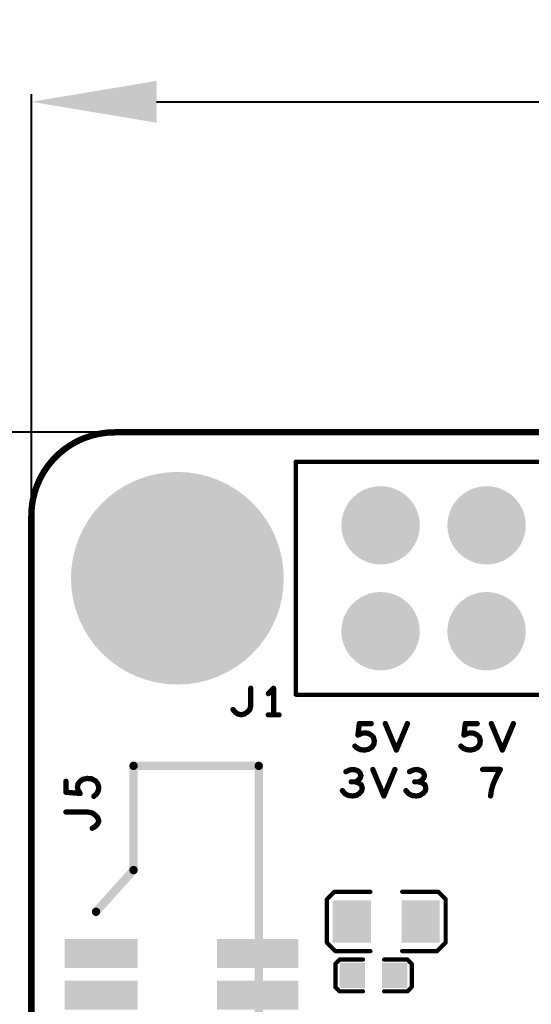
# Model space of a CAD drawing. Extents: x -12 to 107, y 8 to 106.
# Drawn here: x 0.72 to 12.98, y 70.78 to 94.4 of the extents above; entities that cross this region are included whole.
import ezdxf

# ---------------------------------------------------------------- set-up
doc = ezdxf.new("R2010")
doc.units = 0
doc.header["$MEASUREMENT"] = 0
doc.layers.get('0').update_dxf_attribs({"linetype": 'CONTINUOUS'})
doc.layers.get('Defpoints').update_dxf_attribs({"linetype": 'CONTINUOUS'})
doc.layers.add('SILK_TOP_ART', color=251, linetype='CONTINUOUS', true_color=0x636466)
doc.layers.add('SOLDER_TOP_ART', color=18, linetype='CONTINUOUS', true_color=0x000000)
doc.styles.get("Standard").update_dxf_attribs({"font": 'arial.ttf'})
doc.dimstyles.get("Standard").update_dxf_attribs({"dimtxt": 3, "dimasz": 3, "dimexe": 0.18, "dimexo": 0, "dimgap": 1, "dimtad": 0, "dimtih": 1, "dimtoh": 1, "dimzin": 0, "dimdsep": 46, "dimtxsty": 'Standard', "dimcen": 0.09, "dimadec": 0, "dimazin": 0, "dimtfac": 1, "dimtofl": 0, "dimtmove": 2, "dimatfit": 3, "dimfxl": 1, "dimtolj": 1, "dimtzin": 0, "dimarcsym": 0})

# ---------------------------------------------------------------- blocks, each defined once
blk = doc.blocks.new('ROUND_325')
at = {"const_width": 0.1}
blk.add_lwpolyline([(-0.05, 0, 1), (0.05, 0, 1)], format="xyb", close=True, dxfattribs=at)
blk = doc.blocks.new('ROUND_217')
at = {"const_width": 0.0508}
blk.add_lwpolyline([(-0.0254, 0, 1), (0.0254, 0, 1)], format="xyb", close=True, dxfattribs=at)
blk = doc.blocks.new('ROUND_162')
at = {"const_width": 0.0635}
blk.add_lwpolyline([(-0.03175, 0, 1), (0.03175, 0, 1)], format="xyb", close=True, dxfattribs=at)
blk = doc.blocks.new('ROUND_216')
at = {"const_width": 0.0762}
blk.add_lwpolyline([(-0.0381, 0, 1), (0.0381, 0, 1)], format="xyb", close=True, dxfattribs=at)
blk = doc.blocks.new('ROUND_340')
at = {"const_width": 2.55}
blk.add_lwpolyline([(-1.275, 0, 1), (1.275, 0, 1)], format="xyb", close=True, dxfattribs=at)
blk = doc.blocks.new('RECTANGLE_359')
blk.add_solid([(0.975, 0.35), (0.975, -0.35), (-0.975, 0.35), (-0.975, -0.35)])
blk = doc.blocks.new('RECTANGLE_357')
blk.add_solid([(0.875, 0.35), (0.875, -0.35), (-0.875, 0.35), (-0.875, -0.35)])
blk = doc.blocks.new('SQUARE_332')
blk.add_solid([(0.304, 0.304), (0.304, -0.304), (-0.304, 0.304), (-0.304, -0.304)])
blk = doc.blocks.new('ROUND_345')
at = {"const_width": 0.939}
blk.add_lwpolyline([(-0.4695, 0, 1), (0.4695, 0, 1)], format="xyb", close=True, dxfattribs=at)
blk = doc.blocks.new('RECTANGLE_331')
blk.add_solid([(0.4564, 0.5072), (0.4564, -0.5072), (-0.4564, 0.5072), (-0.4564, -0.5072)])
blk = doc.blocks.new('*D166')
at = {"color": 0, "linetype": 'Continuous', "lineweight": -2, "transparency": 16777216}
for p, q in [((1, 82.462), (1, 92.608)), ((89, 82.462), (89, 92.608)), ((4, 92.428), (38.941, 92.428)), ((86, 92.428), (51.059, 92.428))]:
    blk.add_line(p, q, dxfattribs=at)
at = {"color": 0, "linetype": 'Continuous', "transparency": 16777216}
for points in [[(4, 92.928), (4, 91.928), (1, 92.428)], [(86, 92.928), (86, 91.928), (89, 92.428)]]:
    blk.add_solid(points, dxfattribs=at)
at = {"layer": 'Defpoints', "color": 0, "linetype": 'Continuous', "transparency": 16777216}
for p in [(89, 92.428), (1, 82.462), (89, 82.462)]:
    blk.add_point(p, dxfattribs=at)
at = {"color": 0, "linetype": 'Continuous', "transparency": 16777216, "insert": (45, 92.428), "char_height": 3, "attachment_point": 5}
blk.add_mtext('\\A1;88.00', dxfattribs=at)
blk = doc.blocks.new('*D167')
at = {"color": 0, "linetype": 'Continuous', "lineweight": -2, "transparency": 16777216}
for p, q in [((3.038, 84.5), (-7.249, 84.5)), ((-7.069, 81.5), (-7.069, 50.032)), ((-7.069, 13.5), (-7.069, 44.968)), ((3, 10.5), (-7.249, 10.5))]:
    blk.add_line(p, q, dxfattribs=at)
at = {"color": 0, "linetype": 'Continuous', "transparency": 16777216}
for points in [[(-7.569, 81.5), (-6.569, 81.5), (-7.069, 84.5)], [(-7.569, 13.5), (-6.569, 13.5), (-7.069, 10.5)]]:
    blk.add_solid(points, dxfattribs=at)
at = {"layer": 'Defpoints', "color": 0, "linetype": 'Continuous', "transparency": 16777216}
for p in [(3.038, 84.5), (-7.069, 10.5), (3, 10.5)]:
    blk.add_point(p, dxfattribs=at)
at = {"color": 0, "linetype": 'Continuous', "transparency": 16777216, "insert": (-7.069, 47.5), "char_height": 3, "attachment_point": 5}
blk.add_mtext('\\A1;74.00', dxfattribs=at)

msp = doc.modelspace()

# ---------------------------------------------------------------- linework, layer by layer
at = {"layer": 'SILK_TOP_ART', "const_width": 0.1524}
msp.add_lwpolyline([(3, 84.5, 0.4142136), (1, 82.5)], format="xyb", dxfattribs=at)
at = {"layer": 'SILK_TOP_ART'}
for points, const_width in [([(35, 84.5), (3, 84.5)], 0.1524), ([(7.338, 83.794), (59.662, 83.794)], 0.1016), ([(7.338, 78.206), (7.338, 83.794)], 0.1016), ([(1, 82.5), (1, 12.5)], 0.1524), ([(6.2569, 77.9357), (6.2569, 78.359)], 0.127), ([(6.8072, 78.359), (6.6802, 78.232)], 0.127), ([(6.8072, 77.724), (6.8072, 78.359)], 0.127), ([(59.662, 78.206), (7.338, 78.206)], 0.1016), ([(6.2357, 77.851), (6.2569, 77.9357)], 0.127), ([(5.8335, 77.851), (5.8865, 77.7875)], 0.127), ([(5.8865, 77.7875), (5.9499, 77.7452)], 0.127), ([(5.9499, 77.7452), (6.024, 77.724)], 0.127), ([(6.024, 77.724), (6.1087, 77.7452)], 0.127), ([(6.1087, 77.7452), (6.1722, 77.7875)], 0.127), ([(6.1722, 77.7875), (6.2357, 77.851)], 0.127), ([(6.6802, 77.724), (6.9342, 77.724)], 0.127), ([(8.8281, 77.2381), (8.8598, 77.5133)], 0.127), ([(8.8598, 77.5133), (9.1455, 77.5133)], 0.127), ([(9.4842, 77.5133), (9.7488, 76.8783)], 0.127), ([(9.7488, 76.8783), (10.0134, 77.5133)], 0.127), ([(11.3681, 77.2381), (11.3998, 77.5133)], 0.127), ([(11.3998, 77.5133), (11.6855, 77.5133)], 0.127), ([(12.0242, 77.5133), (12.2888, 76.8783)], 0.127), ([(12.2888, 76.8783), (12.5534, 77.5133)], 0.127), ([(8.9233, 77.2805), (8.8281, 77.2381)], 0.127), ([(8.9974, 77.291), (8.9233, 77.2805)], 0.127), ([(9.0715, 77.2805), (8.9974, 77.291)], 0.127), ([(9.1455, 77.2381), (9.0715, 77.2805)], 0.127), ([(9.1985, 77.1852), (9.1455, 77.2381)], 0.127), ([(9.2196, 77.1005), (9.1985, 77.1852)], 0.127), ([(11.4633, 77.2805), (11.3681, 77.2381)], 0.127), ([(11.5374, 77.291), (11.4633, 77.2805)], 0.127), ([(11.6115, 77.2805), (11.5374, 77.291)], 0.127), ([(11.6855, 77.2381), (11.6115, 77.2805)], 0.127), ([(11.7385, 77.1852), (11.6855, 77.2381)], 0.127), ([(11.7596, 77.1005), (11.7385, 77.1852)], 0.127), ([(8.754, 76.9735), (8.8175, 76.9206)], 0.127), ([(9.0821, 76.8995), (9.1561, 76.9418)], 0.127), ([(9.1561, 76.9418), (9.2091, 77.0159)], 0.127), ([(9.2091, 77.0159), (9.2196, 77.1005)], 0.127), ([(11.294, 76.9735), (11.3575, 76.9206)], 0.127), ([(11.6221, 76.8995), (11.6961, 76.9418)], 0.127), ([(11.6961, 76.9418), (11.7491, 77.0159)], 0.127), ([(11.7491, 77.0159), (11.7596, 77.1005)], 0.127), ([(8.8175, 76.9206), (8.8915, 76.8889)], 0.127), ([(8.8915, 76.8889), (8.9868, 76.8783)], 0.127), ([(8.9868, 76.8783), (9.0821, 76.8995)], 0.127), ([(11.3575, 76.9206), (11.4315, 76.8889)], 0.127), ([(11.4315, 76.8889), (11.5268, 76.8783)], 0.127), ([(11.5268, 76.8783), (11.6221, 76.8995)], 0.127), ([(3.45, 74), (3.45, 76.5)], 0.2), ([(3.45, 76.5), (6.45, 76.5)], 0.2), ([(6.45, 76.5), (6.45, 53.5)], 0.2), ([(8.6339, 76.4027), (8.5386, 76.3604)], 0.127), ([(8.7291, 76.4133), (8.6339, 76.4027)], 0.127), ([(8.8244, 76.3815), (8.7291, 76.4133)], 0.127), ([(8.8773, 76.3286), (8.8244, 76.3815)], 0.127), ([(8.8985, 76.2651), (8.8773, 76.3286)], 0.127), ([(8.8773, 76.2016), (8.8985, 76.2651)], 0.127), ([(9.1842, 76.4133), (9.4488, 75.7783)], 0.127), ([(9.4488, 75.7783), (9.7134, 76.4133)], 0.127), ([(10.1579, 76.4027), (10.0626, 76.3604)], 0.127), ([(10.2531, 76.4133), (10.1579, 76.4027)], 0.127), ([(10.3484, 76.3815), (10.2531, 76.4133)], 0.127), ([(10.4013, 76.3286), (10.3484, 76.3815)], 0.127), ([(10.4225, 76.2651), (10.4013, 76.3286)], 0.127), ([(10.4013, 76.2016), (10.4225, 76.2651)], 0.127), ([(12.2385, 76.4133), (11.8151, 76.4133)], 0.127), ([(12.1009, 76.1381), (12.1538, 76.2545)], 0.127), ([(12.1538, 76.2545), (12.2385, 76.4133)], 0.127), ([(1.8288, 75.8673), (1.8288, 76.1301)], 0.127), ([(2.1175, 76.062), (2.1044, 75.9938)], 0.127), ([(2.1044, 75.9938), (2.1175, 75.9257)], 0.127), ([(2.17, 76.1301), (2.1175, 76.062)], 0.127), ([(2.2356, 76.1788), (2.17, 76.1301)], 0.127), ([(2.3406, 76.1983), (2.2356, 76.1788)], 0.127), ([(2.4456, 76.1886), (2.3406, 76.1983)], 0.127), ([(2.5375, 76.1399), (2.4456, 76.1886)], 0.127), ([(2.59, 76.0717), (2.5375, 76.1399)], 0.127), ([(2.6162, 75.9841), (2.59, 76.0717)], 0.127), ([(2.6031, 75.8965), (2.6162, 75.9841)], 0.127), ([(8.7609, 76.117), (8.6656, 76.117)], 0.127), ([(8.7609, 76.117), (8.8244, 76.1487)], 0.127), ([(8.835, 76.0958), (8.7609, 76.117)], 0.127), ([(8.8244, 76.1487), (8.8773, 76.2016)], 0.127), ([(8.9091, 76.0429), (8.835, 76.0958)], 0.127), ([(8.9302, 75.9688), (8.9091, 76.0429)], 0.127), ([(10.2849, 76.117), (10.1896, 76.117)], 0.127), ([(10.2849, 76.117), (10.3484, 76.1487)], 0.127), ([(10.359, 76.0958), (10.2849, 76.117)], 0.127), ([(10.3484, 76.1487), (10.4013, 76.2016)], 0.127), ([(10.4331, 76.0429), (10.359, 76.0958)], 0.127), ([(10.4542, 75.9688), (10.4331, 76.0429)], 0.127), ([(12.0268, 75.9159), (12.0586, 76.0323)], 0.127), ([(12.0586, 76.0323), (12.1009, 76.1381)], 0.127), ([(2.17, 75.8381), (1.8288, 75.8673)], 0.127), ([(2.1175, 75.9257), (2.17, 75.8381)], 0.127), ([(2.4981, 75.7699), (2.5637, 75.8283)], 0.127), ([(2.5637, 75.8283), (2.6031, 75.8965)], 0.127), ([(8.454, 75.9053), (8.5175, 75.8312)], 0.127), ([(8.5175, 75.8312), (8.6021, 75.7889)], 0.127), ([(8.6021, 75.7889), (8.6974, 75.7783)], 0.127), ([(8.6974, 75.7783), (8.7821, 75.7889)], 0.127), ([(8.7821, 75.7889), (8.8667, 75.8418)], 0.127), ([(8.8667, 75.8418), (8.9196, 75.9053)], 0.127), ([(8.9196, 75.9053), (8.9302, 75.9688)], 0.127), ([(9.978, 75.9053), (10.0415, 75.8312)], 0.127), ([(10.0415, 75.8312), (10.1261, 75.7889)], 0.127), ([(10.1261, 75.7889), (10.2214, 75.7783)], 0.127), ([(10.2214, 75.7783), (10.3061, 75.7889)], 0.127), ([(10.3061, 75.7889), (10.3907, 75.8418)], 0.127), ([(10.3907, 75.8418), (10.4436, 75.9053)], 0.127), ([(10.4436, 75.9053), (10.4542, 75.9688)], 0.127), ([(12.0056, 75.7783), (12.0268, 75.9159)], 0.127), ([(2.3537, 75.3914), (1.8288, 75.3914)], 0.127), ([(2.4587, 75.372), (2.3537, 75.3914)], 0.127), ([(2.5375, 75.3135), (2.4587, 75.372)], 0.127), ([(2.59, 75.2551), (2.5375, 75.3135)], 0.127), ([(2.4587, 75.002), (2.5375, 75.0507)], 0.127), ([(2.5375, 75.0507), (2.59, 75.1091)], 0.127), ([(2.6162, 75.1772), (2.59, 75.2551)], 0.127), ([(2.59, 75.1091), (2.6162, 75.1772)], 0.127), ([(3.45, 74), (2.55, 73)], 0.2), ([(8.2622, 73.4794), (8.0844, 73.3016)], 0.1016), ([(9.1258, 73.4794), (8.2622, 73.4794)], 0.1016), ([(9.8878, 73.4794), (10.7514, 73.4794)], 0.1016), ([(10.7514, 73.4794), (10.9292, 73.3016)], 0.1016), ([(8.0844, 73.3016), (8.0844, 72.2602)], 0.1016), ([(10.9292, 73.3016), (10.9292, 72.2602)], 0.1016), ([(8.0844, 72.2602), (8.2876, 72.057)], 0.1016), ([(10.9292, 72.2602), (10.726, 72.057)], 0.1016), ([(8.2876, 72.057), (9.1258, 72.057)], 0.1016), ([(10.726, 72.057), (9.8878, 72.057)], 0.1016), ([(8.3892, 71.8538), (8.2876, 71.7522)], 0.1016), ([(8.2876, 71.7522), (8.2876, 71.1934)], 0.1016), ([(8.948, 71.8538), (8.3892, 71.8538)], 0.1016), ([(9.456, 71.8538), (10.0148, 71.8538)], 0.1016), ([(10.0148, 71.8538), (10.1164, 71.7525)], 0.1016), ([(10.1164, 71.7525), (10.1164, 71.1967)], 0.1016), ([(8.2876, 71.1934), (8.3892, 71.0918)], 0.1016), ([(8.3892, 71.0918), (8.948, 71.0918)], 0.1016), ([(10.0115, 71.0918), (9.456, 71.0918)], 0.1016), ([(10.1164, 71.1967), (10.0115, 71.0918)], 0.1016)]:
    msp.add_lwpolyline(points, dxfattribs=dict(at, const_width=const_width))
at = {"layer": 'SOLDER_TOP_ART', "const_width": 0.1524}
msp.add_lwpolyline([(3, 84.5, 0.4142136), (1, 82.5)], format="xyb", dxfattribs=at)
for points in [[(35, 84.5), (3, 84.5)], [(1, 82.5), (1, 12.5)]]:
    msp.add_lwpolyline(points, dxfattribs=at)

# ---------------------------------------------------------------- block references
at = {"layer": 'SILK_TOP_ART'}
for name, p in [('ROUND_216', (3, 84.5)), ('ROUND_216', (3, 84.5)), ('ROUND_217', (7.338, 83.794)), ('ROUND_217', (7.338, 83.794)), ('ROUND_216', (1, 82.5)), ('ROUND_216', (1, 82.5)), ('ROUND_162', (6.2569, 78.359)), ('ROUND_162', (6.8072, 78.359)), ('ROUND_162', (6.6802, 78.232)), ('ROUND_217', (7.338, 78.206)), ('ROUND_217', (7.338, 78.206)), ('ROUND_162', (6.2569, 77.9357)), ('ROUND_162', (5.8335, 77.851)), ('ROUND_162', (5.8865, 77.7875)), ('ROUND_162', (5.9499, 77.7452)), ('ROUND_162', (6.024, 77.724)), ('ROUND_162', (6.1087, 77.7452)), ('ROUND_162', (6.1722, 77.7875)), ('ROUND_162', (6.2357, 77.851)), ('ROUND_162', (6.6802, 77.724)), ('ROUND_162', (6.8072, 77.724)), ('ROUND_162', (6.9342, 77.724)), ('ROUND_162', (8.8598, 77.5133)), ('ROUND_162', (9.1455, 77.5133)), ('ROUND_162', (9.4842, 77.5133)), ('ROUND_162', (10.0134, 77.5133)), ('ROUND_162', (11.3998, 77.5133)), ('ROUND_162', (11.6855, 77.5133)), ('ROUND_162', (12.0242, 77.5133)), ('ROUND_162', (12.5534, 77.5133)), ('ROUND_162', (8.8281, 77.2381)), ('ROUND_162', (8.9233, 77.2805)), ('ROUND_162', (8.9974, 77.291)), ('ROUND_162', (9.0715, 77.2805)), ('ROUND_162', (9.1455, 77.2381)), ('ROUND_162', (9.1985, 77.1852)), ('ROUND_162', (11.3681, 77.2381)), ('ROUND_162', (11.4633, 77.2805)), ('ROUND_162', (11.5374, 77.291)), ('ROUND_162', (11.6115, 77.2805)), ('ROUND_162', (11.6855, 77.2381)), ('ROUND_162', (11.7385, 77.1852)), ('ROUND_162', (8.754, 76.9735)), ('ROUND_162', (9.1561, 76.9418)), ('ROUND_162', (9.2091, 77.0159)), ('ROUND_162', (9.2196, 77.1005)), ('ROUND_162', (11.294, 76.9735)), ('ROUND_162', (11.6961, 76.9418)), ('ROUND_162', (11.7491, 77.0159)), ('ROUND_162', (11.7596, 77.1005)), ('ROUND_162', (8.8175, 76.9206)), ('ROUND_162', (8.8915, 76.8889)), ('ROUND_162', (8.9868, 76.8783)), ('ROUND_162', (9.0821, 76.8995)), ('ROUND_162', (9.7488, 76.8783)), ('ROUND_162', (11.3575, 76.9206)), ('ROUND_162', (11.4315, 76.8889)), ('ROUND_162', (11.5268, 76.8783)), ('ROUND_162', (11.6221, 76.8995)), ('ROUND_162', (12.2888, 76.8783)), ('ROUND_325', (3.45, 76.5)), ('ROUND_325', (6.45, 76.5)), ('ROUND_162', (8.5386, 76.3604)), ('ROUND_162', (8.6339, 76.4027)), ('ROUND_162', (8.7291, 76.4133)), ('ROUND_162', (8.8244, 76.3815)), ('ROUND_162', (8.8773, 76.3286)), ('ROUND_162', (8.8985, 76.2651)), ('ROUND_162', (9.1842, 76.4133)), ('ROUND_162', (9.7134, 76.4133)), ('ROUND_162', (10.0626, 76.3604)), ('ROUND_162', (10.1579, 76.4027)), ('ROUND_162', (10.2531, 76.4133)), ('ROUND_162', (10.3484, 76.3815)), ('ROUND_162', (10.4013, 76.3286)), ('ROUND_162', (10.4225, 76.2651)), ('ROUND_162', (11.8151, 76.4133)), ('ROUND_162', (12.1538, 76.2545)), ('ROUND_162', (12.2385, 76.4133)), ('ROUND_162', (1.8288, 76.1301)), ('ROUND_162', (2.1044, 75.9938)), ('ROUND_162', (2.1175, 76.062)), ('ROUND_162', (2.17, 76.1301)), ('ROUND_162', (2.2356, 76.1788)), ('ROUND_162', (2.3406, 76.1983)), ('ROUND_162', (2.4456, 76.1886)), ('ROUND_162', (2.5375, 76.1399)), ('ROUND_162', (2.59, 76.0717)), ('ROUND_162', (2.6162, 75.9841)), ('ROUND_162', (8.6656, 76.117)), ('ROUND_162', (8.7609, 76.117)), ('ROUND_162', (8.7609, 76.117)), ('ROUND_162', (8.8244, 76.1487)), ('ROUND_162', (8.835, 76.0958)), ('ROUND_162', (8.8773, 76.2016)), ('ROUND_162', (8.9091, 76.0429)), ('ROUND_162', (10.1896, 76.117)), ('ROUND_162', (10.2849, 76.117)), ('ROUND_162', (10.2849, 76.117)), ('ROUND_162', (10.3484, 76.1487)), ('ROUND_162', (10.359, 76.0958)), ('ROUND_162', (10.4013, 76.2016)), ('ROUND_162', (10.4331, 76.0429)), ('ROUND_162', (12.0586, 76.0323)), ('ROUND_162', (12.1009, 76.1381)), ('ROUND_162', (1.8288, 75.8673)), ('ROUND_162', (2.1175, 75.9257)), ('ROUND_162', (2.17, 75.8381)), ('ROUND_162', (2.4981, 75.7699)), ('ROUND_162', (2.5637, 75.8283)), ('ROUND_162', (2.6031, 75.8965)), ('ROUND_162', (8.454, 75.9053)), ('ROUND_162', (8.5175, 75.8312)), ('ROUND_162', (8.6021, 75.7889)), ('ROUND_162', (8.6974, 75.7783)), ('ROUND_162', (8.7821, 75.7889)), ('ROUND_162', (8.8667, 75.8418)), ('ROUND_162', (8.9196, 75.9053)), ('ROUND_162', (8.9302, 75.9688)), ('ROUND_162', (9.4488, 75.7783)), ('ROUND_162', (9.978, 75.9053)), ('ROUND_162', (10.0415, 75.8312)), ('ROUND_162', (10.1261, 75.7889)), ('ROUND_162', (10.2214, 75.7783)), ('ROUND_162', (10.3061, 75.7889)), ('ROUND_162', (10.3907, 75.8418)), ('ROUND_162', (10.4436, 75.9053)), ('ROUND_162', (10.4542, 75.9688)), ('ROUND_162', (12.0056, 75.7783)), ('ROUND_162', (12.0268, 75.9159)), ('ROUND_162', (1.8288, 75.3914)), ('ROUND_162', (2.3537, 75.3914)), ('ROUND_162', (2.4587, 75.372)), ('ROUND_162', (2.5375, 75.3135)), ('ROUND_162', (2.5375, 75.0507)), ('ROUND_162', (2.59, 75.2551)), ('ROUND_162', (2.59, 75.1091)), ('ROUND_162', (2.6162, 75.1772)), ('ROUND_162', (2.4587, 75.002)), ('ROUND_325', (3.45, 74)), ('ROUND_325', (3.45, 74)), ('ROUND_217', (8.2622, 73.4794)), ('ROUND_217', (8.2622, 73.4794)), ('ROUND_217', (9.1258, 73.4794)), ('ROUND_217', (9.8878, 73.4794)), ('ROUND_217', (10.7514, 73.4794)), ('ROUND_217', (10.7514, 73.4794)), ('ROUND_217', (8.0844, 73.3016)), ('ROUND_217', (8.0844, 73.3016)), ('ROUND_217', (10.9292, 73.3016)), ('ROUND_217', (10.9292, 73.3016)), ('ROUND_325', (2.55, 73)), ('ROUND_217', (8.0844, 72.2602)), ('ROUND_217', (8.0844, 72.2602)), ('ROUND_217', (10.9292, 72.2602)), ('ROUND_217', (10.9292, 72.2602)), ('ROUND_217', (8.2876, 72.057)), ('ROUND_217', (8.2876, 72.057)), ('ROUND_217', (9.1258, 72.057)), ('ROUND_217', (9.8878, 72.057)), ('ROUND_217', (10.726, 72.057)), ('ROUND_217', (10.726, 72.057)), ('ROUND_217', (8.2876, 71.7522)), ('ROUND_217', (8.2876, 71.7522)), ('ROUND_217', (8.3892, 71.8538)), ('ROUND_217', (8.3892, 71.8538)), ('ROUND_217', (8.948, 71.8538)), ('ROUND_217', (9.456, 71.8538)), ('ROUND_217', (10.0148, 71.8538)), ('ROUND_217', (10.0148, 71.8538)), ('ROUND_217', (10.1164, 71.7525)), ('ROUND_217', (10.1164, 71.7525)), ('ROUND_217', (8.2876, 71.1934)), ('ROUND_217', (8.2876, 71.1934)), ('ROUND_217', (8.3892, 71.0918)), ('ROUND_217', (8.3892, 71.0918)), ('ROUND_217', (8.948, 71.0918)), ('ROUND_217', (9.456, 71.0918)), ('ROUND_217', (10.0115, 71.0918)), ('ROUND_217', (10.0115, 71.0918)), ('ROUND_217', (10.1164, 71.1967)), ('ROUND_217', (10.1164, 71.1967))]:
    msp.add_blockref(name, p, dxfattribs=at)
at = {"layer": 'SOLDER_TOP_ART'}
for name, p in [('ROUND_216', (3, 84.5)), ('ROUND_216', (3, 84.5)), ('ROUND_340', (4.5, 81)), ('ROUND_345', (9.37, 82.27)), ('ROUND_345', (11.91, 82.27)), ('ROUND_216', (1, 82.5)), ('ROUND_216', (1, 82.5)), ('ROUND_345', (9.37, 79.73)), ('ROUND_345', (11.91, 79.73)), ('RECTANGLE_331', (8.6813, 72.7682)), ('RECTANGLE_331', (10.3323, 72.7682)), ('RECTANGLE_357', (2.675, 72)), ('RECTANGLE_359', (6.425, 72)), ('SQUARE_332', (8.694, 71.4728)), ('SQUARE_332', (9.71, 71.4728)), ('RECTANGLE_357', (2.675, 71)), ('RECTANGLE_359', (6.425, 71))]:
    msp.add_blockref(name, p, dxfattribs=at)

# ---------------------------------------------------------------- dimensions: what is measured, and where the dimension line sits
at = {"linetype": 'Continuous'}
dim = msp.add_linear_dim(base=(89, 92.428403), p1=(1, 82.4619), p2=(89, 82.4619), dimstyle='Standard', dxfattribs=at)
dim.commit()
dim.dimension.update_dxf_attribs({"geometry": '*D166', "text_midpoint": (45, 92.428403)})
dim = msp.add_linear_dim(base=(-7.069134, 10.5), p1=(3.0381, 84.5), p2=(3, 10.5), angle=90, dimstyle='Standard', dxfattribs=at)
dim.commit()
dim.dimension.update_dxf_attribs({"geometry": '*D167', "text_midpoint": (-7.069134, 47.5)})

doc.saveas('drawing.dxf')
